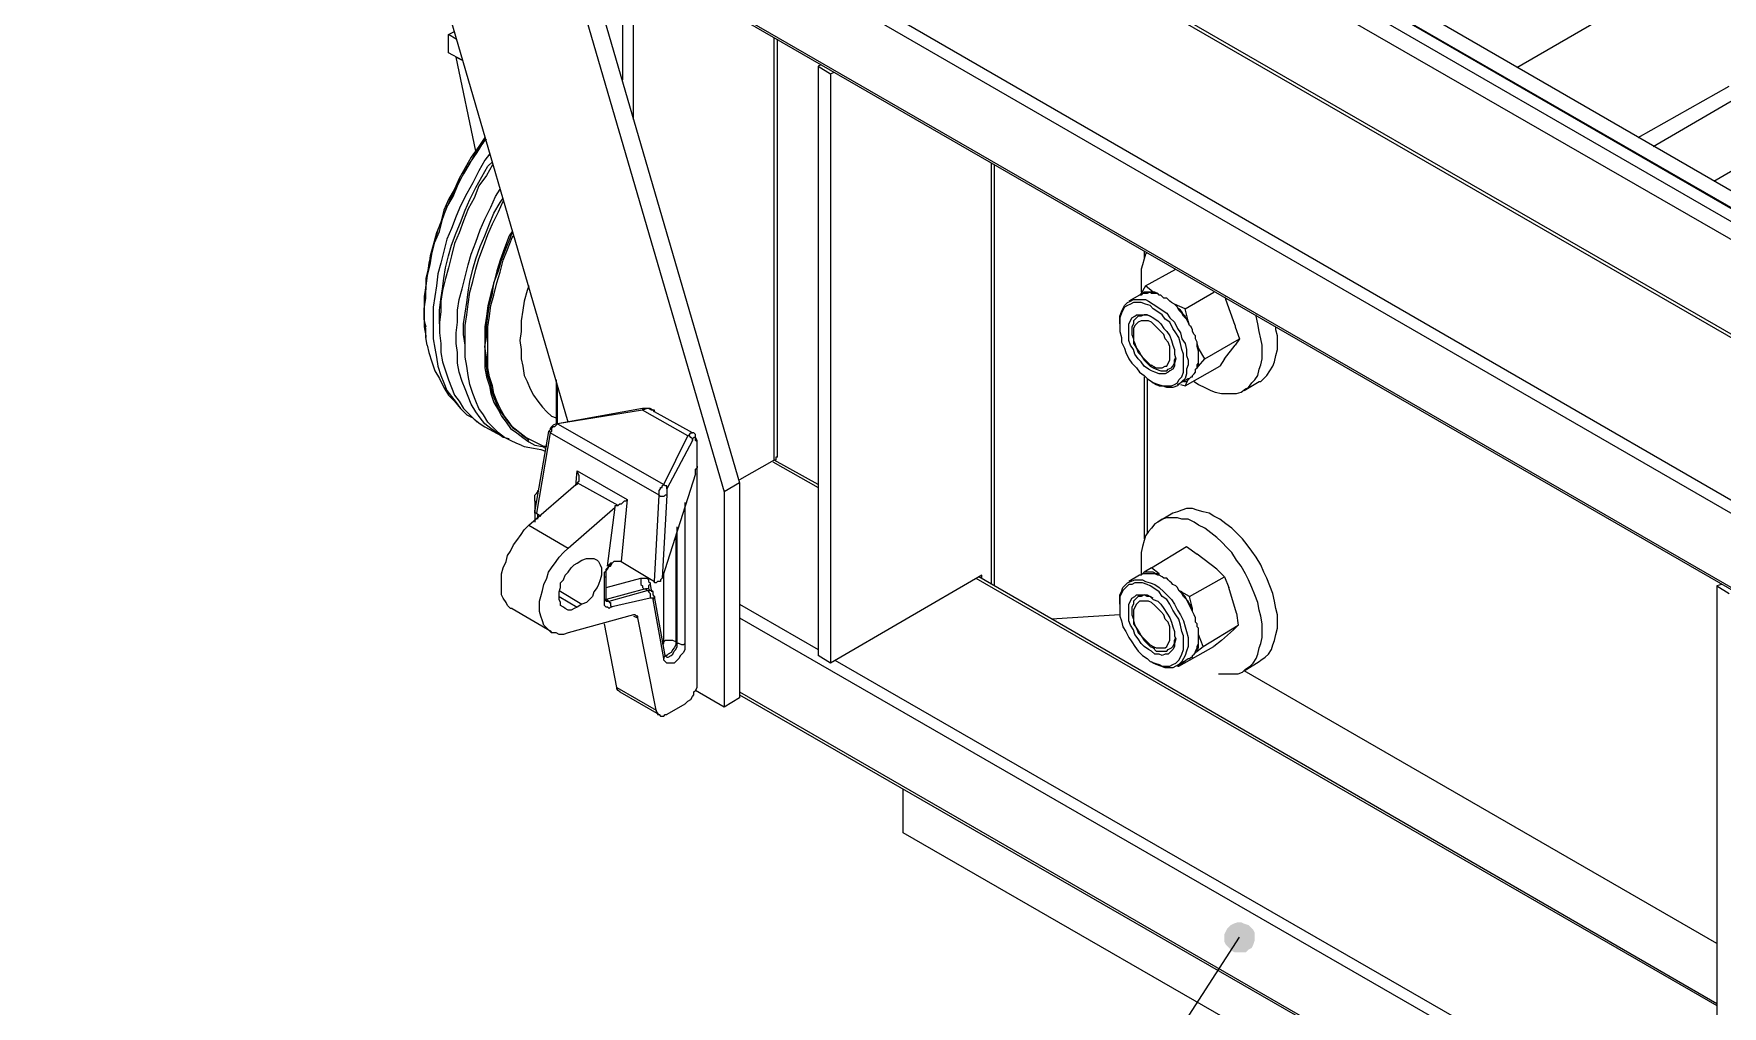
# Model space of a CAD drawing. Extents: x 3 to 592, y 5 to 207.
# Drawn here: x 474.67 to 513.98, y 80.63 to 103.28 of the extents above; entities that cross this region are included whole.
import ezdxf

# ---------------------------------------------------------------- set-up
doc = ezdxf.new("R2010")
doc.units = 0
doc.layers.get('0').update_dxf_attribs({"linetype": 'CONTINUOUS'})
picture_1 = doc.add_image_def('image5.jpg', size_in_pixel=(760, 1236))

msp = doc.modelspace()

# ---------------------------------------------------------------- hatches: boundary and pattern name
h = msp.add_hatch(color=7)
h.paths.add_polyline_path([(554.704237, 166.828611), (554.81007, 166.793333), (554.880626, 166.758056), (554.951181, 166.758056), (555.057015, 166.793333), (555.12757, 166.828611), (555.198126, 166.899167), (555.233404, 166.969722), (555.268681, 167.040278), (555.268681, 167.146111), (555.268681, 167.216667), (555.233404, 167.3225), (555.162848, 167.357778), (555.092293, 167.428333), (555.021737, 167.463611), (554.951181, 167.498889), (554.845348, 167.498889), (554.774793, 167.463611), (554.704237, 167.428333), (554.633681, 167.357778), (554.598404, 167.287222), (554.563126, 167.216667), (554.563126, 167.110833), (554.563126, 167.040278), (554.598404, 166.969722), (554.633681, 166.899167), (554.704237, 166.828611), (554.915904, 167.146111)])
h.paths.add_polyline_path([(507.961181, 190.641111), (508.031737, 190.570556), (508.102293, 190.570556), (508.172848, 190.535278), (508.278681, 190.535278), (508.349237, 190.570556), (508.419793, 190.641111), (508.490348, 190.676389), (508.525626, 190.782222), (508.560904, 190.852778), (508.560904, 190.923333), (508.525626, 191.029167), (508.490348, 191.099722), (508.419793, 191.170278), (508.349237, 191.205556), (508.278681, 191.240833), (508.208126, 191.276111), (508.102293, 191.240833), (508.031737, 191.205556), (507.961181, 191.170278), (507.890626, 191.099722), (507.855348, 191.029167), (507.855348, 190.958611), (507.855348, 190.852778), (507.855348, 190.782222), (507.890626, 190.711667), (507.961181, 190.641111), (508.208126, 190.888056)])
h.paths.add_polyline_path([(565.887293, 108.726111), (568.709515, 106.574167), (567.933404, 105.833333)])
h.paths.add_polyline_path([(565.887293, 111.618889), (568.356737, 114.158889), (569.027015, 113.276944)])
h.paths.add_polyline_path([(554.880626, 54.010278), (554.951181, 53.939722), (555.021737, 53.904444), (555.092293, 53.869167), (555.198126, 53.869167), (555.268681, 53.869167), (555.339237, 53.904444), (555.409793, 53.975), (555.480348, 54.045556), (555.515626, 54.116111), (555.515626, 54.186667), (555.515626, 54.2925), (555.480348, 54.363056), (555.44507, 54.433611), (555.374515, 54.504167), (555.303959, 54.539444), (555.233404, 54.574722), (555.12757, 54.574722), (555.057015, 54.574722), (554.986459, 54.539444), (554.915904, 54.468889), (554.845348, 54.398333), (554.81007, 54.327778), (554.81007, 54.257222), (554.81007, 54.151389), (554.845348, 54.080833), (554.880626, 54.010278), (555.162848, 54.221944)])
h.paths.add_polyline_path([(559.643126, 73.095556), (559.748959, 73.025), (559.819515, 73.025), (559.89007, 72.989722), (559.995904, 73.025), (560.066459, 73.060278), (560.137015, 73.095556), (560.172293, 73.166111), (560.20757, 73.271944), (560.242848, 73.3425), (560.242848, 73.413056), (560.20757, 73.518889), (560.172293, 73.589444), (560.101737, 73.66), (560.031181, 73.695278), (559.960626, 73.730556), (559.854793, 73.730556), (559.784237, 73.695278), (559.713681, 73.66), (559.643126, 73.624722), (559.57257, 73.554167), (559.537293, 73.483611), (559.537293, 73.377778), (559.537293, 73.307222), (559.537293, 73.201389), (559.607848, 73.130833), (559.643126, 73.095556), (559.89007, 73.377778)])
h.paths.add_polyline_path([(502.951737, 82.514722), (502.845904, 82.55), (502.775348, 82.585278), (502.704793, 82.585278), (502.598959, 82.55), (502.528404, 82.514722), (502.457848, 82.444167), (502.42257, 82.373611), (502.387293, 82.303056), (502.387293, 82.197222), (502.387293, 82.126667), (502.42257, 82.056111), (502.493126, 81.985556), (502.563681, 81.915), (502.634237, 81.879722), (502.704793, 81.879722), (502.810626, 81.879722), (502.881181, 81.879722), (502.951737, 81.950278), (503.022293, 81.985556), (503.05757, 82.056111), (503.092848, 82.161944), (503.092848, 82.2325), (503.092848, 82.338333), (503.05757, 82.408889), (502.987015, 82.479444), (502.951737, 82.514722), (502.74007, 82.2325)])
h.paths.add_polyline_path([(531.63257, 120.261944), (531.738404, 120.226667), (531.808959, 120.226667), (531.914793, 120.226667), (531.985348, 120.261944), (532.055904, 120.297222), (532.126459, 120.367778), (532.161737, 120.438333), (532.197015, 120.508889), (532.197015, 120.614722), (532.161737, 120.685278), (532.126459, 120.755833), (532.091181, 120.826389), (532.020626, 120.896944), (531.914793, 120.932222), (531.844237, 120.932222), (531.738404, 120.932222), (531.667848, 120.896944), (531.597293, 120.861667), (531.526737, 120.791111), (531.491459, 120.720556), (531.456181, 120.65), (531.456181, 120.544167), (531.491459, 120.473611), (531.526737, 120.403056), (531.562015, 120.3325), (531.63257, 120.261944), (531.808959, 120.579444)])
h.paths.add_polyline_path([(519.391181, 114.370556), (519.497015, 114.335278), (519.56757, 114.335278), (519.638126, 114.370556), (519.743959, 114.405833), (519.814515, 114.441111), (519.849793, 114.511667), (519.88507, 114.582222), (519.920348, 114.688056), (519.88507, 114.758611), (519.88507, 114.864444), (519.814515, 114.935), (519.779237, 114.970278), (519.673404, 115.040833), (519.602848, 115.040833), (519.532293, 115.040833), (519.426459, 115.040833), (519.355904, 115.005556), (519.285348, 114.970278), (519.25007, 114.899722), (519.214793, 114.793889), (519.179515, 114.723333), (519.179515, 114.6175), (519.214793, 114.546944), (519.25007, 114.476389), (519.320626, 114.405833), (519.391181, 114.370556), (519.532293, 114.688056)])
h.paths.add_polyline_path([(515.616459, 111.583611), (515.263681, 115.111389), (516.322015, 115.076111)])
h.paths.add_polyline_path([(537.912015, 92.921667), (537.98257, 92.886389), (538.088404, 92.851111), (538.158959, 92.851111), (538.229515, 92.886389), (538.30007, 92.921667), (538.370626, 92.992222), (538.441181, 93.062778), (538.441181, 93.168611), (538.441181, 93.239167), (538.441181, 93.309722), (538.405904, 93.415556), (538.370626, 93.486111), (538.30007, 93.521389), (538.194237, 93.556667), (538.123681, 93.591944), (538.053126, 93.556667), (537.947293, 93.556667), (537.876737, 93.521389), (537.806181, 93.450833), (537.770904, 93.380278), (537.735626, 93.274444), (537.735626, 93.203889), (537.770904, 93.133333), (537.806181, 93.0275), (537.841459, 92.956944), (537.912015, 92.921667), (538.088404, 93.203889)])
h.paths.add_polyline_path([(551.846737, 86.077778), (551.917293, 86.0425), (551.987848, 86.007222), (552.093681, 85.971944), (552.164237, 86.007222), (552.27007, 86.0425), (552.340626, 86.077778), (552.375904, 86.148333), (552.411181, 86.218889), (552.446459, 86.289444), (552.446459, 86.395278), (552.446459, 86.465833), (552.411181, 86.536389), (552.340626, 86.606944), (552.27007, 86.6775), (552.199515, 86.6775), (552.093681, 86.712778), (552.023126, 86.712778), (551.95257, 86.6775), (551.882015, 86.606944), (551.811459, 86.571667), (551.776181, 86.501111), (551.740904, 86.395278), (551.740904, 86.324722), (551.740904, 86.218889), (551.811459, 86.148333), (551.846737, 86.077778), (552.093681, 86.36)])
h.paths.add_polyline_path([(556.503404, 74.718333), (556.609237, 74.683056), (556.679793, 74.683056), (556.785626, 74.683056), (556.856181, 74.718333), (556.926737, 74.788889), (556.962015, 74.859444), (556.997293, 74.93), (557.03257, 75.000556), (557.03257, 75.106389), (556.997293, 75.176944), (556.962015, 75.2475), (556.891459, 75.318056), (556.820904, 75.353333), (556.750348, 75.388611), (556.679793, 75.388611), (556.573959, 75.388611), (556.503404, 75.353333), (556.432848, 75.318056), (556.362293, 75.2475), (556.327015, 75.176944), (556.327015, 75.071111), (556.327015, 75.000556), (556.327015, 74.894722), (556.39757, 74.824167), (556.432848, 74.788889), (556.503404, 74.718333), (556.679793, 75.035833)])
h.paths.add_polyline_path([(553.892848, 71.4375), (553.822293, 71.366944), (553.787015, 71.296389), (553.787015, 71.190556), (553.822293, 71.12), (553.85757, 71.049444), (553.892848, 70.978889), (553.963404, 70.908333), (554.033959, 70.873056), (554.139793, 70.873056), (554.210348, 70.873056), (554.280904, 70.873056), (554.386737, 70.943611), (554.422015, 70.978889), (554.49257, 71.049444), (554.49257, 71.155278), (554.527848, 71.225833), (554.49257, 71.331667), (554.457293, 71.402222), (554.422015, 71.472778), (554.351459, 71.508056), (554.280904, 71.543333), (554.17507, 71.578611), (554.104515, 71.578611), (553.998681, 71.543333), (553.928126, 71.508056), (553.892848, 71.4375), (554.139793, 71.225833)])
h.paths.add_polyline_path([(549.165626, 94.9325), (549.236181, 94.897222), (549.342015, 94.861944), (549.41257, 94.861944), (549.483126, 94.861944), (549.588959, 94.897222), (549.659515, 94.9325), (549.694793, 95.003056), (549.73007, 95.073611), (549.765348, 95.179444), (549.765348, 95.25), (549.73007, 95.355833), (549.694793, 95.426389), (549.624237, 95.461667), (549.553681, 95.532222), (549.483126, 95.5675), (549.377293, 95.5675), (549.306737, 95.532222), (549.236181, 95.532222), (549.165626, 95.461667), (549.09507, 95.391111), (549.059793, 95.320556), (549.059793, 95.25), (549.059793, 95.144167), (549.059793, 95.073611), (549.130348, 95.003056), (549.165626, 94.9325), (549.41257, 95.214722)])
h.paths.add_polyline_path([(541.510348, 62.653333), (539.993404, 59.443056), (539.076181, 60.078056)])
h.paths.add_polyline_path([(542.992015, 73.307222), (542.921459, 73.377778), (542.850904, 73.413056), (542.74507, 73.413056), (542.674515, 73.413056), (542.568681, 73.413056), (542.498126, 73.377778), (542.42757, 73.307222), (542.392293, 73.236667), (542.357015, 73.166111), (542.357015, 73.060278), (542.357015, 72.989722), (542.392293, 72.919167), (542.42757, 72.848611), (542.498126, 72.778056), (542.603959, 72.742778), (542.674515, 72.7075), (542.74507, 72.7075), (542.850904, 72.742778), (542.921459, 72.778056), (542.992015, 72.848611), (543.027293, 72.919167), (543.06257, 72.989722), (543.06257, 73.060278), (543.06257, 73.166111), (543.027293, 73.236667), (542.992015, 73.307222), (542.709793, 73.060278)])
h.paths.add_polyline_path([(545.073404, 66.463333), (545.002848, 66.428056), (544.897015, 66.428056), (544.826459, 66.392778), (544.755904, 66.322222), (544.720626, 66.251667), (544.685348, 66.181111), (544.685348, 66.075278), (544.685348, 66.004722), (544.720626, 65.934167), (544.755904, 65.863611), (544.826459, 65.793056), (544.897015, 65.757778), (545.002848, 65.7225), (545.073404, 65.7225), (545.179237, 65.757778), (545.249793, 65.793056), (545.320348, 65.863611), (545.355626, 65.934167), (545.390904, 66.004722), (545.390904, 66.075278), (545.390904, 66.181111), (545.355626, 66.251667), (545.320348, 66.322222), (545.249793, 66.392778), (545.179237, 66.428056), (545.073404, 66.463333), (545.038126, 66.075278)])
h.paths.add_polyline_path([(492.862293, 116.593056), (493.779515, 120.015), (494.767293, 119.556389)])
h.paths.add_polyline_path([(526.411459, 99.941944), (526.482015, 99.906667), (526.55257, 99.871389), (526.623126, 99.836111), (526.728959, 99.836111), (526.799515, 99.871389), (526.87007, 99.906667), (526.940626, 99.977222), (526.975904, 100.047778), (527.011181, 100.118333), (527.011181, 100.224167), (527.011181, 100.294722), (526.975904, 100.365278), (526.940626, 100.435833), (526.87007, 100.506389), (526.799515, 100.541667), (526.693681, 100.541667), (526.623126, 100.541667), (526.517293, 100.541667), (526.446737, 100.506389), (526.411459, 100.435833), (526.340904, 100.365278), (526.305626, 100.259444), (526.305626, 100.188889), (526.340904, 100.118333), (526.340904, 100.0125), (526.411459, 99.941944), (526.658404, 100.188889)])
h.paths.add_polyline_path([(527.646181, 106.574167), (527.716737, 106.538889), (527.787293, 106.503611), (527.857848, 106.468333), (527.963681, 106.503611), (528.034237, 106.503611), (528.104793, 106.574167), (528.175348, 106.609444), (528.210626, 106.715278), (528.245904, 106.785833), (528.245904, 106.856389), (528.210626, 106.962222), (528.175348, 107.032778), (528.14007, 107.103333), (528.069515, 107.138611), (527.998959, 107.173889), (527.893126, 107.209167), (527.82257, 107.173889), (527.716737, 107.173889), (527.646181, 107.103333), (527.610904, 107.068056), (527.540348, 106.962222), (527.540348, 106.891667), (527.540348, 106.821111), (527.540348, 106.715278), (527.575626, 106.644722), (527.646181, 106.574167), (527.893126, 106.821111)])

# ---------------------------------------------------------------- linework, layer by layer
at = {"color": 7}
for points in [[(523.800904, 90.734444), (488.875904, 110.878056)], [(488.875904, 110.8075), (523.730348, 90.699167)], [(485.842015, 109.431667), (490.745626, 92.604167)], [(486.194793, 109.643333), (491.098404, 92.815833)], [(486.582848, 108.373333), (520.273126, 88.9)], [(486.688681, 107.985278), (520.167293, 88.653056)], [(517.944793, 96.731667), (500.588126, 106.750556)], [(518.227015, 96.872778), (500.870348, 106.891667)], [(517.768404, 97.543056), (502.034515, 106.644722)], [(517.909515, 96.343611), (500.623404, 106.291944)], [(517.415626, 97.366667), (501.681737, 106.433056)], [(487.288404, 105.903889), (519.144237, 87.524167)], [(487.323681, 105.833333), (519.108959, 87.488889)], [(487.112015, 94.226944), (483.795904, 105.621667)], [(488.382015, 102.199722), (488.382015, 105.127778)], [(488.628959, 101.2825), (488.628959, 105.057222)], [(512.723681, 104.528056), (509.195904, 102.481944)], [(484.32507, 103.258056), (484.466181, 103.328611)], [(484.501459, 103.152222), (484.32507, 103.258056)], [(484.32507, 102.834722), (484.32507, 103.258056)], [(491.909793, 93.345), (491.909793, 103.1875)], [(491.980348, 93.415556), (491.980348, 103.152222)], [(484.64257, 102.658333), (484.32507, 102.834722)], [(484.501459, 102.728889), (484.64257, 102.658333)], [(484.96007, 100.541667), (484.501459, 102.728889)], [(493.003404, 102.5525), (492.932848, 102.517222)], [(492.932848, 102.517222), (493.21507, 102.340833)], [(492.932848, 102.517222), (492.932848, 88.794167)], [(493.21507, 102.340833), (493.285626, 102.376111)], [(493.21507, 102.340833), (493.21507, 88.617778)], [(512.018126, 100.859167), (514.134793, 102.058611)], [(512.370904, 100.6475), (514.48757, 101.882222)], [(517.309793, 101.882222), (513.782015, 99.836111)], [(485.171737, 100.859167), (485.030626, 100.6475), (484.854237, 100.400556), (484.713126, 100.153611), (484.572015, 99.906667), (484.466181, 99.659722), (484.32507, 99.412778), (484.219237, 99.165833), (484.148681, 98.883611), (484.042848, 98.636667), (483.972293, 98.354444), (483.901737, 98.1075), (483.866459, 97.860556), (483.795904, 97.578333), (483.795904, 97.331389), (483.760626, 97.084444), (483.760626, 96.8375), (483.760626, 96.731667)], [(483.831181, 96.026111), (483.795904, 96.2025), (483.795904, 96.414167), (483.760626, 96.625833), (483.760626, 96.872778), (483.795904, 97.119722), (483.795904, 97.366667), (483.831181, 97.613611), (483.901737, 97.895833), (483.937015, 98.142778), (484.00757, 98.425), (484.113404, 98.671944), (484.183959, 98.954167), (484.289793, 99.236389), (484.430904, 99.483333), (484.536737, 99.730278), (484.677848, 100.0125), (484.818959, 100.259444), (484.995348, 100.506389), (485.136459, 100.753333), (485.207015, 100.823889)], [(485.171737, 100.823889), (485.136459, 100.753333), (484.96007, 100.506389), (484.818959, 100.259444), (484.677848, 100.0125), (484.536737, 99.765556), (484.395626, 99.483333), (484.289793, 99.236389), (484.183959, 98.989444), (484.078126, 98.707222), (484.00757, 98.460278), (483.937015, 98.178056), (483.866459, 97.931111), (483.831181, 97.648889), (483.795904, 97.401944), (483.760626, 97.155), (483.760626, 96.908056), (483.760626, 96.696389), (483.760626, 96.449444), (483.795904, 96.237778), (483.795904, 96.2025)], [(485.27757, 100.471111), (485.171737, 100.33), (485.030626, 100.083056), (484.889515, 99.800833), (484.748404, 99.553889), (484.607293, 99.271667), (484.501459, 99.024722), (484.395626, 98.7425), (484.289793, 98.495556), (484.219237, 98.213333), (484.148681, 97.931111), (484.078126, 97.684167), (484.042848, 97.401944), (484.00757, 97.155), (483.972293, 96.908056), (483.972293, 96.661111), (483.972293, 96.414167), (483.972293, 96.167222), (484.00757, 95.955556), (484.042848, 95.743889), (484.078126, 95.532222), (484.148681, 95.320556), (484.219237, 95.144167), (484.289793, 94.967778), (484.395626, 94.826667), (484.501459, 94.685556), (484.607293, 94.544444), (484.748404, 94.403333), (484.889515, 94.332778)], [(484.113404, 96.52), (484.113404, 96.590556), (484.113404, 96.8375), (484.148681, 97.084444), (484.183959, 97.331389), (484.219237, 97.578333), (484.254515, 97.825278), (484.32507, 98.1075), (484.395626, 98.354444), (484.501459, 98.636667), (484.607293, 98.883611), (484.713126, 99.165833), (484.818959, 99.412778), (484.96007, 99.695), (485.101181, 99.941944), (485.242293, 100.188889), (485.348126, 100.294722)], [(496.954515, 100.259444), (496.954515, 90.452222)], [(485.348126, 100.224167), (485.207015, 99.977222), (485.030626, 99.730278), (484.924793, 99.448056), (484.783681, 99.201111), (484.677848, 98.918889), (484.572015, 98.636667), (484.466181, 98.389722), (484.395626, 98.1075), (484.32507, 97.825278), (484.254515, 97.578333), (484.183959, 97.296111), (484.148681, 97.049167), (484.148681, 96.802222), (484.113404, 96.555278), (484.113404, 96.308333), (484.148681, 96.061389), (484.148681, 95.849722), (484.183959, 95.638056), (484.254515, 95.426389), (484.32507, 95.214722), (484.395626, 95.038333), (484.466181, 94.861944), (484.572015, 94.720833), (484.677848, 94.544444), (484.783681, 94.438611), (484.924793, 94.2975), (485.065904, 94.191667), (485.171737, 94.121111)], [(497.02507, 100.224167), (497.02507, 90.416944)], [(485.453959, 93.98), (485.312848, 94.085833), (485.171737, 94.191667), (485.065904, 94.332778), (484.96007, 94.473889), (484.854237, 94.650278), (484.783681, 94.826667), (484.713126, 95.003056), (484.64257, 95.179444), (484.572015, 95.391111), (484.536737, 95.602778), (484.536737, 95.849722), (484.501459, 96.061389), (484.501459, 96.308333), (484.536737, 96.555278), (484.536737, 96.8375), (484.572015, 97.084444), (484.64257, 97.331389), (484.713126, 97.613611), (484.783681, 97.895833), (484.854237, 98.142778), (484.96007, 98.425), (485.065904, 98.707222), (485.171737, 98.954167), (485.312848, 99.236389), (485.418681, 99.483333), (485.524515, 99.659722)], [(484.713126, 96.026111), (484.677848, 96.273056), (484.677848, 96.52), (484.713126, 96.766944), (484.748404, 97.013889), (484.783681, 97.260833), (484.818959, 97.507778), (484.889515, 97.79), (484.96007, 98.036944), (485.065904, 98.319167), (485.171737, 98.566111), (485.27757, 98.848333), (485.383404, 99.095278), (485.524515, 99.342222), (485.59507, 99.448056)], [(486.018404, 93.697778), (485.91257, 93.733056), (485.771459, 93.803611), (485.630348, 93.874167), (485.489237, 93.98), (485.348126, 94.121111), (485.242293, 94.226944), (485.136459, 94.403333), (485.030626, 94.544444), (484.96007, 94.720833), (484.889515, 94.897222), (484.818959, 95.108889), (484.783681, 95.320556), (484.748404, 95.532222), (484.713126, 95.743889), (484.713126, 95.990833), (484.713126, 96.237778), (484.713126, 96.484722), (484.748404, 96.731667), (484.783681, 96.978611), (484.818959, 97.260833), (484.889515, 97.507778), (484.96007, 97.79), (485.030626, 98.036944), (485.136459, 98.319167), (485.242293, 98.601389), (485.348126, 98.848333), (485.489237, 99.130556), (485.59507, 99.3775)], [(485.806737, 98.671944), (485.736181, 98.566111), (485.630348, 98.283889), (485.524515, 98.001667), (485.453959, 97.754722), (485.383404, 97.4725), (485.312848, 97.225556), (485.242293, 96.943333), (485.207015, 96.696389), (485.171737, 96.449444), (485.171737, 96.2025), (485.171737, 95.955556), (485.171737, 95.708611), (485.171737, 95.496944), (485.207015, 95.285278), (485.27757, 95.073611), (485.312848, 94.897222), (485.383404, 94.685556), (485.489237, 94.509167), (485.559793, 94.368056), (485.665626, 94.226944), (485.771459, 94.085833), (485.91257, 93.98), (486.053681, 93.874167)], [(486.159515, 93.838889), (486.053681, 93.909444), (485.947848, 94.015278), (485.806737, 94.121111), (485.700904, 94.262222), (485.59507, 94.403333), (485.489237, 94.544444), (485.418681, 94.720833), (485.348126, 94.897222), (485.312848, 95.108889), (485.242293, 95.320556), (485.207015, 95.532222), (485.207015, 95.743889), (485.171737, 95.990833), (485.207015, 96.2025), (485.207015, 96.449444), (485.242293, 96.696389), (485.27757, 96.978611), (485.348126, 97.225556), (485.383404, 97.4725), (485.489237, 97.754722), (485.559793, 98.001667), (485.665626, 98.283889), (485.771459, 98.530833), (485.806737, 98.636667)], [(486.124237, 93.874167), (485.983126, 93.98), (485.842015, 94.085833), (485.736181, 94.226944), (485.630348, 94.368056), (485.524515, 94.544444), (485.453959, 94.720833), (485.383404, 94.897222), (485.348126, 95.073611), (485.27757, 95.285278), (485.242293, 95.496944), (485.242293, 95.708611), (485.242293, 95.955556), (485.242293, 96.2025), (485.242293, 96.449444), (485.27757, 96.696389), (485.312848, 96.943333), (485.383404, 97.190278), (485.453959, 97.4725), (485.524515, 97.719444), (485.59507, 98.001667), (485.700904, 98.248611), (485.806737, 98.530833), (485.842015, 98.566111)], [(500.588126, 98.178056), (500.552848, 98.142778), (500.51757, 98.036944), (500.482293, 97.895833), (500.447015, 97.79), (500.447015, 97.648889), (500.447015, 97.4725), (500.447015, 97.331389), (500.447015, 97.260833)], [(500.51757, 98.213333), (500.51757, 98.036944)], [(500.552848, 97.401944), (501.258404, 97.79)], [(486.194793, 97.401944), (486.159515, 97.296111), (486.088959, 97.049167), (486.053681, 96.8375), (486.018404, 96.590556), (486.018404, 96.343611), (485.983126, 96.131944), (486.018404, 95.920278), (486.018404, 95.708611), (486.053681, 95.532222), (486.088959, 95.320556), (486.159515, 95.179444), (486.23007, 95.003056), (486.300626, 94.861944), (486.406459, 94.720833), (486.512293, 94.579722), (486.618126, 94.473889), (486.723959, 94.368056), (486.829793, 94.332778)], [(499.953126, 96.52), (499.953126, 96.590556), (499.953126, 96.696389), (499.988404, 96.802222), (500.023681, 96.872778), (500.058959, 96.943333), (500.129515, 97.013889), (500.20007, 97.049167), (500.270626, 97.084444), (500.341181, 97.084444), (500.447015, 97.084444), (500.552848, 97.084444), (500.623404, 97.049167), (500.729237, 96.978611), (500.83507, 96.908056), (500.940904, 96.8375), (501.046737, 96.766944), (501.117293, 96.661111), (501.223126, 96.555278), (501.293681, 96.414167), (501.364237, 96.308333), (501.399515, 96.167222), (501.47007, 96.061389), (501.505348, 95.920278), (501.505348, 95.779167), (501.540626, 95.673333), (501.540626, 95.5675), (501.505348, 95.461667), (501.505348, 95.355833), (501.47007, 95.25), (501.399515, 95.179444), (501.364237, 95.144167), (501.293681, 95.073611), (501.187848, 95.038333), (501.117293, 95.038333), (501.046737, 95.038333), (500.940904, 95.073611), (500.83507, 95.108889), (500.729237, 95.144167)], [(500.411737, 97.190278), (500.164793, 97.049167)], [(500.83507, 97.225556), (500.764515, 97.225556), (500.693959, 97.225556), (500.658681, 97.260833), (500.588126, 97.225556), (500.552848, 97.225556), (500.482293, 97.225556), (500.447015, 97.190278), (500.411737, 97.190278)], [(500.447015, 97.225556), (500.411737, 97.190278)], [(500.552848, 97.401944), (500.447015, 97.225556)], [(500.764515, 97.260833), (500.693959, 97.260833), (500.658681, 97.260833), (500.623404, 97.260833), (500.588126, 97.260833), (500.552848, 97.260833), (500.51757, 97.260833), (500.482293, 97.225556), (500.447015, 97.225556)], [(500.764515, 97.260833), (500.729237, 97.260833), (500.552848, 97.401944)], [(500.83507, 97.225556), (500.764515, 97.260833)], [(501.15257, 97.013889), (501.117293, 97.049167), (501.082015, 97.084444), (501.046737, 97.119722), (500.976181, 97.119722), (500.940904, 97.155), (500.905626, 97.190278), (500.870348, 97.190278), (500.83507, 97.225556)], [(501.47007, 96.872778), (502.140348, 97.260833)], [(502.387293, 97.155), (502.42257, 97.084444)], [(502.634237, 96.484722), (502.42257, 97.084444)], [(483.760626, 96.731667), (483.760626, 96.590556), (483.795904, 96.449444)], [(500.729237, 96.661111), (500.658681, 96.696389), (500.588126, 96.731667), (500.51757, 96.731667), (500.447015, 96.696389), (500.376459, 96.696389), (500.341181, 96.661111), (500.270626, 96.590556), (500.270626, 96.52), (500.235348, 96.449444), (500.235348, 96.378889), (500.235348, 96.273056), (500.270626, 96.167222), (500.270626, 96.061389), (500.341181, 95.955556), (500.376459, 95.849722), (500.447015, 95.779167), (500.51757, 95.673333), (500.588126, 95.602778), (500.658681, 95.532222), (500.729237, 95.496944)], [(501.575904, 96.484722), (501.540626, 96.555278), (501.505348, 96.625833), (501.434793, 96.696389), (501.399515, 96.766944), (501.328959, 96.8375), (501.293681, 96.908056), (501.223126, 96.978611), (501.15257, 97.013889)], [(501.223126, 96.978611), (501.15257, 97.013889)], [(501.540626, 96.590556), (501.505348, 96.625833), (501.47007, 96.696389), (501.434793, 96.731667), (501.399515, 96.802222), (501.364237, 96.8375), (501.328959, 96.872778), (501.258404, 96.943333), (501.223126, 96.978611)], [(501.47007, 96.872778), (501.223126, 96.978611)], [(501.540626, 96.590556), (501.47007, 96.872778)], [(503.163404, 95.320556), (503.198681, 95.461667), (503.233959, 95.5675), (503.269237, 95.708611), (503.269237, 95.849722), (503.269237, 96.026111), (503.233959, 96.167222), (503.198681, 96.343611), (503.163404, 96.52), (503.128126, 96.696389), (503.128126, 96.731667)], [(499.953126, 96.52), (499.953126, 96.484722)], [(500.270626, 96.378889), (500.270626, 96.308333)], [(501.575904, 96.484722), (501.540626, 96.590556)], [(501.752293, 96.061389), (501.752293, 96.096667), (501.717015, 96.167222), (501.717015, 96.237778), (501.681737, 96.273056), (501.646459, 96.343611), (501.646459, 96.378889), (501.611181, 96.449444), (501.575904, 96.484722)], [(502.634237, 96.484722), (502.634237, 96.449444), (502.74007, 96.167222)], [(503.516181, 95.532222), (503.551459, 95.638056), (503.586737, 95.779167), (503.622015, 95.920278), (503.622015, 96.061389), (503.622015, 96.237778), (503.586737, 96.378889), (503.586737, 96.449444)], [(483.831181, 96.026111), (483.866459, 95.849722), (483.937015, 95.638056), (484.00757, 95.426389), (484.113404, 95.25), (484.219237, 95.038333), (484.32507, 94.861944), (484.466181, 94.720833), (484.607293, 94.544444), (484.713126, 94.438611)], [(501.752293, 95.496944), (501.752293, 95.5675), (501.78757, 95.602778), (501.78757, 95.673333), (501.78757, 95.743889), (501.78757, 95.814444), (501.78757, 95.885), (501.752293, 95.990833), (501.752293, 96.061389)], [(501.78757, 95.955556), (501.752293, 96.061389)], [(501.928681, 95.708611), (501.78757, 95.955556)], [(501.78757, 95.532222), (501.78757, 95.602778), (501.78757, 95.638056), (501.78757, 95.708611), (501.78757, 95.743889), (501.78757, 95.814444), (501.78757, 95.849722), (501.78757, 95.920278), (501.78757, 95.955556)], [(501.928681, 95.708611), (502.74007, 96.167222)], [(502.387293, 95.708611), (502.634237, 96.026111)], [(502.74007, 96.167222), (502.634237, 96.026111)], [(500.693959, 95.5675), (500.764515, 95.496944)], [(500.729237, 95.496944), (500.799793, 95.461667), (500.905626, 95.426389), (500.976181, 95.426389), (501.046737, 95.426389), (501.082015, 95.461667), (501.15257, 95.496944), (501.187848, 95.532222), (501.223126, 95.602778), (501.223126, 95.673333), (501.258404, 95.743889)], [(501.47007, 95.073611), (502.281459, 95.532222)], [(501.752293, 95.496944), (501.78757, 95.532222)], [(501.78757, 95.532222), (501.928681, 95.708611)], [(502.387293, 95.708611), (502.281459, 95.532222)], [(503.198681, 95.179444), (503.233959, 95.179444), (503.304515, 95.25), (503.37507, 95.320556), (503.445626, 95.426389), (503.516181, 95.532222)], [(486.829793, 95.214722), (486.829793, 94.191667)], [(500.51757, 95.285278), (500.51757, 91.510556)], [(500.588126, 95.25), (500.588126, 91.651667)], [(500.693959, 95.179444), (500.729237, 95.144167)], [(501.293681, 95.108889), (501.540626, 95.25)], [(501.434793, 95.179444), (501.47007, 95.179444), (501.505348, 95.179444), (501.540626, 95.214722)], [(501.47007, 95.073611), (501.540626, 95.214722)], [(501.540626, 95.25), (501.575904, 95.25)], [(501.540626, 95.214722), (501.575904, 95.25)], [(501.575904, 95.25), (501.611181, 95.285278), (501.646459, 95.285278), (501.646459, 95.320556), (501.681737, 95.355833), (501.717015, 95.391111), (501.717015, 95.426389), (501.717015, 95.461667), (501.752293, 95.496944)], [(501.681737, 95.179444), (501.78757, 95.108889), (501.928681, 95.038333), (502.069793, 94.967778), (502.175626, 94.9325), (502.316737, 94.897222), (502.42257, 94.897222), (502.563681, 94.897222), (502.669515, 94.897222), (502.775348, 94.9325), (502.881181, 95.003056), (502.951737, 95.038333), (503.022293, 95.144167), (503.092848, 95.214722), (503.163404, 95.320556)], [(502.845904, 94.967778), (503.198681, 95.179444)], [(486.86507, 94.191667), (486.86507, 95.038333)], [(501.364237, 95.108889), (501.47007, 95.073611)], [(484.889515, 94.332778), (484.995348, 94.226944)], [(488.840626, 94.544444), (486.86507, 94.191667)], [(488.840626, 94.509167), (486.86507, 94.191667)], [(489.122848, 94.473889), (489.122848, 94.509167), (489.052293, 94.509167), (488.981737, 94.544444), (488.911181, 94.544444), (488.840626, 94.544444)], [(489.122848, 94.473889), (489.08757, 94.509167), (489.017015, 94.544444), (488.946459, 94.544444), (488.840626, 94.509167)], [(488.840626, 94.544444), (488.840626, 94.509167)], [(489.898959, 93.909444), (488.840626, 94.509167)], [(490.004793, 93.98), (489.122848, 94.473889)], [(485.171737, 94.121111), (485.559793, 93.909444)], [(485.736181, 93.838889), (485.59507, 93.874167), (485.453959, 93.98)], [(486.653404, 94.015278), (486.335904, 92.180833)], [(486.688681, 93.98), (486.371181, 92.110278)], [(486.86507, 94.191667), (486.829793, 94.191667), (486.759237, 94.156389), (486.723959, 94.121111), (486.688681, 94.085833), (486.688681, 94.050556), (486.653404, 94.015278)], [(486.653404, 94.015278), (486.688681, 94.015278), (486.688681, 93.98)], [(486.86507, 94.191667), (486.829793, 94.156389), (486.794515, 94.121111), (486.759237, 94.121111), (486.723959, 94.085833), (486.723959, 94.050556), (486.723959, 94.015278), (486.688681, 93.98)], [(489.228681, 92.533611), (486.688681, 93.98)], [(486.86507, 94.191667), (489.334515, 92.780556)], [(489.898959, 93.909444), (489.934237, 93.944722), (489.969515, 93.98), (490.004793, 93.98)], [(490.110626, 93.768333), (490.110626, 93.803611), (490.075348, 93.874167), (490.075348, 93.909444), (490.075348, 93.944722), (490.04007, 93.98), (490.004793, 93.98)], [(486.018404, 93.697778), (486.088959, 93.6625), (486.300626, 93.627222), (486.477015, 93.591944), (486.582848, 93.556667)], [(486.053681, 93.874167), (486.194793, 93.768333), (486.335904, 93.697778), (486.512293, 93.6625), (486.582848, 93.627222)], [(486.618126, 93.6625), (486.54757, 93.6625), (486.406459, 93.733056), (486.265348, 93.803611), (486.124237, 93.874167)], [(486.159515, 93.838889), (486.194793, 93.803611)], [(489.334515, 92.780556), (489.898959, 93.909444)], [(490.004793, 93.803611), (489.40507, 92.674722)], [(490.004793, 93.803611), (490.004793, 93.838889), (489.969515, 93.874167), (489.934237, 93.909444), (489.898959, 93.909444)], [(490.110626, 93.768333), (490.075348, 93.803611), (490.075348, 93.838889), (490.075348, 93.874167), (490.04007, 93.874167), (490.004793, 93.838889), (490.004793, 93.803611)], [(490.110626, 93.203889), (490.110626, 93.768333)], [(490.110626, 93.168611), (490.110626, 93.768333)], [(490.075348, 93.0275), (490.075348, 93.098056), (490.075348, 93.133333), (490.110626, 93.168611)], [(490.110626, 93.203889), (490.110626, 93.168611)], [(490.110626, 88.053333), (490.110626, 93.168611)], [(491.909793, 93.345), (491.098404, 92.886389)], [(491.874515, 93.309722), (492.932848, 92.71)], [(491.980348, 93.415556), (491.94507, 93.415556), (491.94507, 93.380278), (491.94507, 93.345), (491.909793, 93.345)], [(492.932848, 92.780556), (491.909793, 93.345)], [(486.194793, 91.828056), (487.288404, 92.780556)], [(487.288404, 92.745278), (487.323681, 93.098056)], [(487.323681, 92.815833), (487.323681, 92.780556), (487.288404, 92.780556)], [(487.323681, 93.098056), (488.487848, 92.427778)], [(487.323681, 93.098056), (487.323681, 93.062778), (487.358959, 92.992222), (487.358959, 92.956944), (487.358959, 92.921667), (487.358959, 92.851111), (487.323681, 92.815833)], [(488.276181, 92.286667), (487.323681, 92.815833)], [(489.228681, 92.533611), (489.228681, 92.568889), (489.228681, 92.604167), (489.228681, 92.639444), (489.263959, 92.674722), (489.263959, 92.71), (489.299237, 92.71), (489.299237, 92.745278), (489.334515, 92.780556)], [(490.075348, 93.0275), (489.299237, 90.593333)], [(489.40507, 92.674722), (489.40507, 92.71), (489.40507, 92.745278), (489.369793, 92.745278), (489.334515, 92.780556)], [(491.098404, 92.815833), (490.745626, 92.604167)], [(491.098404, 92.815833), (491.098404, 87.806389)], [(486.335904, 92.3925), (486.335904, 92.427778), (486.335904, 92.498333), (486.335904, 92.533611), (486.371181, 92.568889), (486.406459, 92.604167), (486.406459, 92.639444)], [(486.335904, 92.3925), (486.335904, 91.898611)], [(486.371181, 92.357222), (486.335904, 92.3925)], [(488.487848, 92.427778), (488.45257, 92.3925), (488.417293, 92.3925), (488.382015, 92.357222), (488.346737, 92.321944), (488.311459, 92.321944), (488.276181, 92.286667)], [(488.487848, 92.427778), (488.346737, 90.981389)], [(489.122848, 90.522778), (489.228681, 92.533611)], [(489.40507, 92.533611), (489.369793, 92.533611), (489.334515, 92.498333), (489.299237, 92.498333), (489.263959, 92.498333), (489.228681, 92.533611)], [(489.40507, 92.533611), (489.299237, 90.593333)], [(489.40507, 92.674722), (489.40507, 92.639444), (489.40507, 92.604167), (489.40507, 92.568889), (489.40507, 92.533611)], [(490.745626, 92.604167), (490.745626, 87.594722)], [(486.371181, 92.110278), (486.335904, 92.110278), (486.335904, 92.145556), (486.335904, 92.180833)], [(486.371181, 92.110278), (486.477015, 92.039722)], [(486.406459, 91.969167), (486.406459, 92.075)], [(487.112015, 91.298889), (488.205626, 92.251389)], [(488.029237, 90.875556), (488.205626, 92.251389)], [(488.205626, 92.251389), (488.205626, 92.286667), (488.240904, 92.286667), (488.276181, 92.286667)], [(489.828404, 92.357222), (489.828404, 89.076389)], [(503.05757, 88.617778), (503.128126, 88.723611), (503.163404, 88.829444), (503.198681, 88.970556), (503.233959, 89.076389), (503.269237, 89.2175), (503.269237, 89.393889), (503.269237, 89.535), (503.233959, 89.711389), (503.198681, 89.8525), (503.163404, 90.028889), (503.092848, 90.205278), (503.022293, 90.381667), (502.951737, 90.558056), (502.881181, 90.699167), (502.775348, 90.875556), (502.669515, 91.016667), (502.563681, 91.193056), (502.457848, 91.298889), (502.316737, 91.44), (502.210904, 91.545833), (502.069793, 91.651667), (501.928681, 91.7575), (501.78757, 91.828056), (501.681737, 91.898611), (501.540626, 91.969167), (501.399515, 91.969167), (501.293681, 92.004444), (501.15257, 92.004444), (501.046737, 92.004444), (500.940904, 91.969167), (500.83507, 91.898611), (500.764515, 91.863333), (500.693959, 91.7575), (500.623404, 91.686944), (500.552848, 91.581111), (500.51757, 91.475278), (500.482293, 91.334167), (500.447015, 91.193056), (500.447015, 91.051944), (500.447015, 90.910833), (500.447015, 90.734444), (500.447015, 90.663889)], [(501.187848, 92.110278), (500.83507, 91.898611)], [(503.410348, 88.829444), (503.480904, 88.935278), (503.516181, 89.041111), (503.551459, 89.146944), (503.586737, 89.288056), (503.622015, 89.429167), (503.622015, 89.570278), (503.622015, 89.746667), (503.586737, 89.887778), (503.551459, 90.064167), (503.516181, 90.240556), (503.445626, 90.416944), (503.37507, 90.593333), (503.304515, 90.734444), (503.233959, 90.910833), (503.128126, 91.087222), (503.022293, 91.228333), (502.916459, 91.369444), (502.810626, 91.510556), (502.669515, 91.651667), (502.563681, 91.7575), (502.42257, 91.863333), (502.281459, 91.969167), (502.140348, 92.039722), (502.034515, 92.110278), (501.893404, 92.145556), (501.752293, 92.180833), (501.646459, 92.216111), (501.505348, 92.216111), (501.399515, 92.180833), (501.293681, 92.145556), (501.187848, 92.110278)], [(485.806737, 89.887778), (485.771459, 89.887778), (485.700904, 89.958333), (485.665626, 90.028889), (485.59507, 90.134722), (485.559793, 90.205278), (485.559793, 90.346389), (485.559793, 90.452222), (485.559793, 90.558056), (485.559793, 90.699167), (485.59507, 90.840278), (485.665626, 90.981389), (485.700904, 91.1225), (485.771459, 91.228333), (485.842015, 91.369444), (485.91257, 91.475278), (486.018404, 91.616389), (486.088959, 91.722222), (486.194793, 91.828056)], [(486.194793, 91.828056), (487.112015, 91.298889)], [(489.616737, 91.616389), (489.616737, 89.111667)], [(489.652015, 89.076389), (489.652015, 91.792778)], [(487.112015, 89.323333), (487.006181, 89.288056), (486.900348, 89.288056), (486.829793, 89.323333), (486.723959, 89.323333), (486.653404, 89.393889), (486.618126, 89.429167), (486.54757, 89.499722), (486.512293, 89.605556), (486.477015, 89.711389), (486.441737, 89.817222), (486.441737, 89.923056), (486.441737, 90.064167), (486.477015, 90.17), (486.512293, 90.311111), (486.54757, 90.452222), (486.618126, 90.593333), (486.653404, 90.734444), (486.723959, 90.840278), (486.829793, 90.981389), (486.900348, 91.087222), (487.006181, 91.193056), (487.112015, 91.298889)], [(500.693959, 90.840278), (501.505348, 91.334167)], [(501.505348, 91.334167), (501.752293, 91.157778)], [(487.323681, 89.923056), (487.253126, 89.887778), (487.18257, 89.8525), (487.112015, 89.8525), (487.041459, 89.887778), (487.006181, 89.923056), (486.935626, 89.958333), (486.935626, 90.028889), (486.900348, 90.099444), (486.900348, 90.17), (486.900348, 90.275833), (486.935626, 90.381667), (486.935626, 90.4875), (487.006181, 90.558056), (487.041459, 90.663889), (487.112015, 90.734444), (487.18257, 90.840278), (487.253126, 90.910833), (487.323681, 90.946111)], [(487.323681, 90.946111), (487.429515, 91.016667)], [(487.429515, 91.016667), (487.535348, 91.051944), (487.605904, 91.051944), (487.676459, 91.051944), (487.711737, 91.051944), (487.782293, 91.016667), (487.81757, 90.981389), (487.852848, 90.910833), (487.888126, 90.840278), (487.888126, 90.769722), (487.888126, 90.663889), (487.852848, 90.558056), (487.81757, 90.452222), (487.782293, 90.381667), (487.711737, 90.275833), (487.676459, 90.17), (487.605904, 90.099444), (487.535348, 90.028889), (487.429515, 89.993611)], [(487.958681, 90.593333), (487.958681, 90.628611), (487.958681, 90.699167), (487.958681, 90.734444), (487.993959, 90.769722), (487.993959, 90.805), (488.029237, 90.840278), (488.064515, 90.875556), (488.064515, 90.910833)], [(487.993959, 90.663889), (487.993959, 90.734444), (487.993959, 90.769722), (488.029237, 90.805), (488.064515, 90.875556), (488.099793, 90.875556)], [(488.346737, 90.981389), (488.311459, 90.981389), (488.276181, 90.981389), (488.240904, 90.981389), (488.205626, 90.981389), (488.170348, 90.981389), (488.13507, 90.946111), (488.099793, 90.946111), (488.064515, 90.910833), (488.029237, 90.875556)], [(488.064515, 90.910833), (488.099793, 90.910833), (488.099793, 90.875556)], [(488.099793, 90.875556), (488.13507, 90.946111)], [(488.346737, 90.981389), (489.122848, 90.522778)], [(500.693959, 90.840278), (500.51757, 90.734444)], [(500.870348, 90.663889), (500.870348, 90.699167), (500.693959, 90.840278)], [(502.210904, 90.805), (501.752293, 91.157778)], [(502.210904, 90.805), (502.387293, 90.628611)], [(487.958681, 90.593333), (487.958681, 90.628611), (487.993959, 90.628611), (487.993959, 90.663889)], [(487.958681, 90.064167), (487.958681, 90.593333)], [(487.993959, 90.099444), (487.993959, 90.663889)], [(487.993959, 90.381667), (488.805348, 90.593333)], [(488.805348, 90.593333), (488.840626, 90.593333), (488.875904, 90.593333), (488.911181, 90.593333), (488.946459, 90.593333), (488.981737, 90.558056), (488.981737, 90.522778), (489.017015, 90.4875), (489.017015, 90.452222)], [(488.805348, 90.593333), (488.805348, 90.558056), (488.805348, 90.522778), (488.805348, 90.4875), (488.805348, 90.452222), (488.840626, 90.416944), (488.840626, 90.381667), (488.875904, 90.346389), (488.911181, 90.346389)], [(489.017015, 90.452222), (488.981737, 90.416944), (488.981737, 90.381667), (488.981737, 90.346389)], [(489.017015, 90.452222), (489.052293, 90.275833)], [(489.299237, 90.593333), (489.263959, 90.558056), (489.263959, 90.522778), (489.228681, 90.522778), (489.193404, 90.522778), (489.158126, 90.4875), (489.122848, 90.4875), (489.122848, 90.522778)], [(489.334515, 89.111667), (489.334515, 90.734444)], [(496.742848, 90.663889), (493.21507, 88.617778)], [(496.601737, 90.593333), (513.85257, 80.645)], [(513.85257, 80.680278), (496.672293, 90.628611)], [(496.742848, 90.593333), (496.742848, 90.663889)], [(499.953126, 89.993611), (499.953126, 90.099444), (499.953126, 90.205278), (499.988404, 90.275833), (500.023681, 90.381667), (500.094237, 90.452222), (500.129515, 90.4875), (500.20007, 90.522778), (500.305904, 90.558056), (500.376459, 90.558056), (500.482293, 90.558056), (500.552848, 90.522778), (500.658681, 90.4875), (500.764515, 90.452222), (500.870348, 90.381667), (500.976181, 90.275833), (501.046737, 90.205278), (501.15257, 90.099444), (501.223126, 89.993611), (501.293681, 89.8525), (501.364237, 89.746667), (501.434793, 89.605556), (501.47007, 89.464444), (501.505348, 89.358611), (501.540626, 89.2175), (501.540626, 89.111667), (501.540626, 89.005833), (501.505348, 88.9), (501.47007, 88.794167), (501.434793, 88.723611), (501.399515, 88.653056), (501.328959, 88.5825), (501.258404, 88.547222), (501.187848, 88.511944), (501.082015, 88.511944), (501.011459, 88.511944), (500.905626, 88.547222), (500.799793, 88.5825), (500.729237, 88.617778)], [(500.411737, 90.663889), (500.164793, 90.522778)], [(500.482293, 90.699167), (500.447015, 90.663889), (500.411737, 90.663889)], [(500.51757, 90.734444), (500.482293, 90.699167)], [(500.940904, 90.628611), (500.870348, 90.663889), (500.83507, 90.663889), (500.764515, 90.699167), (500.693959, 90.699167), (500.658681, 90.699167), (500.588126, 90.699167), (500.552848, 90.699167), (500.482293, 90.699167)], [(500.870348, 90.663889), (500.83507, 90.699167), (500.799793, 90.699167), (500.729237, 90.734444), (500.693959, 90.734444), (500.658681, 90.734444), (500.623404, 90.734444), (500.588126, 90.734444), (500.51757, 90.734444)], [(500.940904, 90.628611), (500.870348, 90.663889)], [(501.293681, 90.381667), (501.258404, 90.416944), (501.187848, 90.452222), (501.15257, 90.4875), (501.117293, 90.522778), (501.082015, 90.558056), (501.046737, 90.593333), (500.976181, 90.593333), (500.940904, 90.628611)], [(501.575904, 90.17), (502.387293, 90.628611)], [(502.387293, 90.628611), (502.493126, 90.381667)], [(513.958404, 90.452222), (513.85257, 90.416944)], [(513.85257, 90.416944), (514.134793, 90.240556)], [(513.85257, 90.416944), (513.85257, 78.563611)], [(486.900348, 90.311111), (487.429515, 89.993611)], [(486.900348, 90.17), (487.323681, 89.923056)], [(487.993959, 90.099444), (487.958681, 90.099444), (487.958681, 90.064167)], [(488.099793, 89.923056), (488.064515, 89.887778), (488.029237, 89.923056), (487.993959, 89.923056), (487.958681, 89.958333), (487.958681, 89.993611), (487.958681, 90.028889), (487.958681, 90.064167)], [(488.911181, 90.346389), (487.993959, 90.099444)], [(487.993959, 90.064167), (487.993959, 90.099444)], [(487.993959, 90.099444), (488.064515, 90.064167)], [(487.993959, 90.064167), (488.029237, 90.064167), (488.064515, 90.064167)], [(488.064515, 90.064167), (488.946459, 90.311111)], [(488.064515, 90.064167), (488.064515, 90.028889), (488.099793, 90.028889), (488.099793, 89.993611), (488.099793, 89.958333), (488.13507, 89.923056), (488.099793, 89.923056)], [(489.017015, 90.134722), (488.099793, 89.923056)], [(488.911181, 90.346389), (488.946459, 90.311111)], [(488.981737, 90.346389), (488.946459, 90.346389), (488.911181, 90.346389)], [(488.981737, 90.346389), (488.946459, 90.346389)], [(488.946459, 90.311111), (488.981737, 90.311111), (488.981737, 90.275833), (489.017015, 90.240556), (489.017015, 90.205278), (489.017015, 90.17), (489.017015, 90.134722)], [(488.946459, 90.311111), (488.981737, 90.311111), (489.017015, 90.311111)], [(489.017015, 90.311111), (488.981737, 90.346389)], [(489.122848, 90.17), (489.08757, 90.205278), (489.08757, 90.275833), (489.052293, 90.311111), (489.017015, 90.311111)], [(489.08757, 90.099444), (489.08757, 90.134722), (489.052293, 90.134722), (489.017015, 90.134722)], [(489.122848, 90.17), (489.122848, 90.134722), (489.08757, 90.134722), (489.08757, 90.099444)], [(489.334515, 88.723611), (489.08757, 90.099444)], [(489.369793, 88.794167), (489.122848, 90.17)], [(500.729237, 90.134722), (500.658681, 90.17), (500.588126, 90.17), (500.51757, 90.205278), (500.447015, 90.17), (500.376459, 90.17), (500.341181, 90.134722), (500.270626, 90.064167), (500.270626, 89.993611), (500.235348, 89.923056), (500.235348, 89.817222), (500.235348, 89.746667), (500.270626, 89.640833), (500.270626, 89.535), (500.341181, 89.429167), (500.376459, 89.323333), (500.447015, 89.252778), (500.51757, 89.146944), (500.588126, 89.076389), (500.658681, 89.005833)], [(501.646459, 89.817222), (501.611181, 89.887778), (501.575904, 89.958333), (501.540626, 90.028889), (501.505348, 90.099444), (501.434793, 90.17), (501.399515, 90.240556), (501.328959, 90.311111), (501.293681, 90.381667)], [(501.328959, 90.311111), (501.293681, 90.381667)], [(501.646459, 89.887778), (501.611181, 89.958333), (501.575904, 89.993611), (501.540626, 90.064167), (501.505348, 90.099444), (501.47007, 90.17), (501.434793, 90.205278), (501.399515, 90.275833), (501.328959, 90.311111)], [(501.575904, 90.17), (501.328959, 90.311111)], [(501.646459, 89.887778), (501.575904, 90.17)], [(502.669515, 89.781944), (502.493126, 90.381667)], [(485.806737, 89.887778), (486.723959, 89.358611)], [(488.628959, 89.746667), (487.112015, 89.323333)], [(487.429515, 89.993611), (487.323681, 89.923056)], [(488.734793, 89.676111), (488.734793, 89.711389), (488.699515, 89.711389), (488.664237, 89.746667), (488.628959, 89.746667)], [(488.628959, 89.711389), (488.734793, 89.676111)], [(489.158126, 87.524167), (488.734793, 89.676111)], [(491.098404, 89.993611), (492.932848, 88.935278)], [(491.098404, 89.676111), (513.429237, 76.799722)], [(499.953126, 89.746667), (498.365626, 89.640833)], [(499.953126, 89.993611), (499.953126, 89.958333)], [(500.270626, 89.8525), (500.270626, 89.781944)], [(501.646459, 89.817222), (501.646459, 89.887778)], [(501.78757, 89.358611), (501.78757, 89.429167), (501.752293, 89.464444), (501.752293, 89.535), (501.717015, 89.570278), (501.717015, 89.640833), (501.717015, 89.676111), (501.681737, 89.746667), (501.646459, 89.817222)], [(502.669515, 89.781944), (502.704793, 89.499722)], [(488.240904, 88.053333), (487.958681, 89.535)], [(501.717015, 88.864722), (501.717015, 88.9), (501.752293, 88.970556), (501.752293, 89.005833), (501.78757, 89.076389), (501.78757, 89.146944), (501.78757, 89.2175), (501.78757, 89.288056), (501.78757, 89.358611)], [(501.752293, 88.9), (501.752293, 88.935278), (501.78757, 88.970556), (501.78757, 89.005833), (501.78757, 89.076389), (501.78757, 89.111667), (501.78757, 89.182222), (501.78757, 89.2175), (501.78757, 89.288056)], [(501.78757, 89.288056), (501.78757, 89.358611)], [(501.893404, 89.005833), (501.78757, 89.288056)], [(501.893404, 89.005833), (502.704793, 89.499722)], [(502.316737, 89.146944), (502.598959, 89.393889)], [(502.704793, 89.499722), (502.598959, 89.393889)], [(489.299237, 89.076389), (489.334515, 89.076389), (489.334515, 89.111667)], [(489.616737, 89.111667), (489.546181, 89.146944), (489.510904, 89.146944), (489.440348, 89.146944), (489.369793, 89.146944), (489.334515, 89.111667)], [(489.828404, 89.076389), (489.828404, 89.005833), (489.828404, 88.935278), (489.793126, 88.864722), (489.72257, 88.794167), (489.687293, 88.723611), (489.616737, 88.653056), (489.581459, 88.617778), (489.510904, 88.617778), (489.440348, 88.617778), (489.40507, 88.617778), (489.369793, 88.653056), (489.334515, 88.688333), (489.334515, 88.723611)], [(489.616737, 89.111667), (489.616737, 89.041111), (489.581459, 88.970556), (489.546181, 88.935278), (489.510904, 88.864722), (489.440348, 88.829444), (489.40507, 88.794167), (489.369793, 88.794167)], [(489.369793, 88.794167), (489.40507, 88.758889), (489.440348, 88.758889), (489.510904, 88.794167), (489.546181, 88.829444), (489.581459, 88.9), (489.616737, 88.935278), (489.652015, 89.005833), (489.652015, 89.076389)], [(489.616737, 89.111667), (489.652015, 89.076389)], [(489.828404, 89.076389), (489.793126, 89.041111), (489.757848, 89.041111), (489.687293, 89.076389), (489.652015, 89.076389)], [(500.658681, 89.005833), (500.729237, 88.970556), (500.799793, 88.9), (500.905626, 88.9), (500.976181, 88.9), (501.046737, 88.9), (501.082015, 88.935278), (501.15257, 88.970556), (501.187848, 89.005833), (501.223126, 89.076389), (501.223126, 89.146944), (501.258404, 89.2175)], [(500.693959, 89.005833), (500.764515, 88.970556)], [(501.328959, 88.547222), (502.140348, 89.005833)], [(501.540626, 88.723611), (501.575904, 88.723611), (501.611181, 88.758889), (501.646459, 88.758889), (501.646459, 88.794167), (501.681737, 88.829444), (501.717015, 88.864722)], [(501.717015, 88.864722), (501.752293, 88.9)], [(501.752293, 88.9), (501.893404, 89.005833)], [(502.316737, 89.146944), (502.140348, 89.005833)], [(503.198681, 88.653056), (503.233959, 88.688333), (503.339793, 88.758889), (503.410348, 88.829444)], [(489.369793, 88.794167), (489.334515, 88.758889), (489.334515, 88.723611)], [(493.21507, 88.617778), (492.932848, 88.794167)], [(493.320904, 88.688333), (513.464515, 77.081944)], [(500.693959, 88.653056), (500.729237, 88.617778)], [(501.293681, 88.547222), (501.540626, 88.723611)], [(501.293681, 88.547222), (501.328959, 88.547222)], [(501.328959, 88.547222), (501.434793, 88.653056)], [(501.434793, 88.653056), (501.47007, 88.653056)], [(502.246181, 88.370833), (502.352015, 88.370833), (502.457848, 88.370833), (502.598959, 88.370833), (502.704793, 88.370833), (502.810626, 88.406111), (502.881181, 88.476667), (502.987015, 88.547222), (503.05757, 88.617778)], [(502.845904, 88.441389), (503.198681, 88.653056)], [(513.85257, 82.091389), (502.845904, 88.441389)], [(488.240904, 88.053333), (489.158126, 87.524167)], [(488.311459, 87.9475), (488.276181, 87.982778), (488.240904, 88.018056), (488.240904, 88.053333)], [(489.828404, 87.665278), (489.863681, 87.700556), (489.898959, 87.735833), (489.969515, 87.771111), (490.004793, 87.841667), (490.04007, 87.876944), (490.04007, 87.9475), (490.075348, 87.982778), (490.110626, 88.053333)], [(488.311459, 87.9475), (489.228681, 87.418333)], [(489.828404, 87.665278), (489.40507, 87.418333)], [(490.745626, 87.594722), (490.075348, 87.982778)], [(491.098404, 87.806389), (490.745626, 87.594722)], [(491.098404, 87.9475), (512.723681, 75.459167)], [(491.098404, 87.876944), (512.723681, 75.423889)], [(489.158126, 87.524167), (489.158126, 87.488889), (489.193404, 87.453611), (489.193404, 87.418333), (489.228681, 87.418333), (489.263959, 87.383056), (489.334515, 87.383056), (489.369793, 87.418333), (489.40507, 87.418333)], [(494.908404, 84.666667), (494.908404, 85.689722)], [(505.068404, 78.810556), (494.908404, 84.666667)], [(495.860904, 71.578611), (502.74007, 82.2325)]]:
    msp.add_lwpolyline(points, dxfattribs=at)
for points in [[(500.693959, 95.179444), (500.799793, 95.108889), (500.870348, 95.073611), (500.976181, 95.073611), (501.082015, 95.073611), (501.15257, 95.073611), (501.223126, 95.108889), (501.293681, 95.144167), (501.328959, 95.214722), (501.399515, 95.285278), (501.434793, 95.391111), (501.434793, 95.461667), (501.434793, 95.5675), (501.434793, 95.708611), (501.434793, 95.814444), (501.399515, 95.920278), (501.364237, 96.061389), (501.328959, 96.2025), (501.258404, 96.308333), (501.187848, 96.414167), (501.117293, 96.555278), (501.011459, 96.625833), (500.940904, 96.731667), (500.83507, 96.802222), (500.729237, 96.872778), (500.658681, 96.943333), (500.552848, 96.978611), (500.447015, 97.013889), (500.376459, 97.013889), (500.270626, 97.013889), (500.20007, 96.978611), (500.129515, 96.943333), (500.058959, 96.908056), (500.023681, 96.8375), (499.988404, 96.766944), (499.953126, 96.661111), (499.953126, 96.555278), (499.953126, 96.449444), (499.953126, 96.343611), (499.988404, 96.2025), (499.988404, 96.096667), (500.058959, 95.955556), (500.094237, 95.849722), (500.164793, 95.708611), (500.235348, 95.602778), (500.341181, 95.496944), (500.411737, 95.391111), (500.51757, 95.320556), (500.588126, 95.25)], [(500.693959, 95.426389), (500.623404, 95.461667), (500.51757, 95.532222), (500.447015, 95.638056), (500.376459, 95.708611), (500.305904, 95.814444), (500.270626, 95.920278), (500.20007, 96.026111), (500.164793, 96.131944), (500.164793, 96.237778), (500.164793, 96.343611), (500.164793, 96.449444), (500.164793, 96.52), (500.20007, 96.590556), (500.235348, 96.661111), (500.305904, 96.696389), (500.341181, 96.731667), (500.411737, 96.731667), (500.482293, 96.731667), (500.588126, 96.731667), (500.658681, 96.696389), (500.729237, 96.661111), (500.83507, 96.590556), (500.905626, 96.52), (500.976181, 96.414167), (501.046737, 96.343611), (501.117293, 96.237778), (501.15257, 96.131944), (501.187848, 96.026111), (501.223126, 95.920278), (501.223126, 95.814444), (501.258404, 95.708611), (501.223126, 95.602778), (501.223126, 95.532222), (501.187848, 95.461667), (501.117293, 95.426389), (501.082015, 95.391111), (501.011459, 95.355833), (500.940904, 95.355833), (500.870348, 95.355833), (500.764515, 95.391111)], [(500.305904, 96.484722), (500.270626, 96.414167), (500.270626, 96.308333), (500.270626, 96.237778), (500.270626, 96.131944), (500.305904, 96.061389), (500.341181, 95.955556), (500.411737, 95.849722), (500.447015, 95.779167), (500.51757, 95.708611), (500.588126, 95.638056), (500.658681, 95.5675), (500.729237, 95.532222), (500.799793, 95.496944), (500.870348, 95.496944), (500.940904, 95.496944), (501.011459, 95.532222), (501.046737, 95.532222), (501.082015, 95.602778), (501.117293, 95.673333), (501.117293, 95.743889), (501.117293, 95.814444), (501.117293, 95.920278), (501.117293, 95.990833), (501.082015, 96.096667), (501.011459, 96.167222), (500.976181, 96.273056), (500.905626, 96.343611), (500.83507, 96.414167), (500.764515, 96.484722), (500.693959, 96.555278), (500.623404, 96.590556), (500.552848, 96.590556), (500.482293, 96.590556), (500.447015, 96.590556), (500.376459, 96.555278), (500.341181, 96.52)], [(500.588126, 88.723611), (500.658681, 88.653056), (500.764515, 88.617778), (500.870348, 88.5825), (500.940904, 88.547222), (501.046737, 88.547222), (501.117293, 88.547222), (501.187848, 88.5825), (501.258404, 88.617778), (501.328959, 88.688333), (501.364237, 88.758889), (501.399515, 88.829444), (501.434793, 88.935278), (501.434793, 89.005833), (501.434793, 89.146944), (501.434793, 89.252778), (501.399515, 89.358611), (501.364237, 89.499722), (501.328959, 89.640833), (501.258404, 89.746667), (501.187848, 89.8525), (501.117293, 89.993611), (501.046737, 90.099444), (500.940904, 90.17), (500.870348, 90.275833), (500.764515, 90.346389), (500.658681, 90.416944), (500.588126, 90.452222), (500.482293, 90.4875), (500.376459, 90.4875), (500.305904, 90.4875), (500.235348, 90.452222), (500.164793, 90.452222), (500.094237, 90.381667), (500.023681, 90.311111), (499.988404, 90.240556), (499.953126, 90.17), (499.953126, 90.064167), (499.953126, 89.958333), (499.953126, 89.8525), (499.953126, 89.711389), (499.988404, 89.605556), (500.023681, 89.464444), (500.094237, 89.358611), (500.164793, 89.2175), (500.235348, 89.111667), (500.305904, 89.005833), (500.376459, 88.9), (500.482293, 88.794167)], [(500.623404, 88.935278), (500.51757, 89.005833), (500.447015, 89.076389), (500.376459, 89.182222), (500.305904, 89.288056), (500.270626, 89.393889), (500.20007, 89.499722), (500.164793, 89.605556), (500.164793, 89.711389), (500.164793, 89.817222), (500.164793, 89.887778), (500.164793, 89.993611), (500.20007, 90.064167), (500.235348, 90.134722), (500.305904, 90.17), (500.341181, 90.205278), (500.411737, 90.205278), (500.482293, 90.205278), (500.588126, 90.205278), (500.658681, 90.17), (500.729237, 90.099444), (500.83507, 90.064167), (500.905626, 89.993611), (500.976181, 89.887778), (501.046737, 89.781944), (501.117293, 89.676111), (501.15257, 89.570278), (501.187848, 89.464444), (501.223126, 89.358611), (501.223126, 89.252778), (501.258404, 89.182222), (501.223126, 89.076389), (501.223126, 89.005833), (501.187848, 88.935278), (501.117293, 88.864722), (501.082015, 88.829444), (501.011459, 88.829444), (500.940904, 88.794167), (500.870348, 88.829444), (500.764515, 88.829444), (500.693959, 88.9)], [(500.341181, 89.993611), (500.305904, 89.923056), (500.270626, 89.8525), (500.270626, 89.781944), (500.270626, 89.711389), (500.270626, 89.605556), (500.305904, 89.499722), (500.341181, 89.429167), (500.411737, 89.323333), (500.447015, 89.252778), (500.51757, 89.182222), (500.588126, 89.111667), (500.658681, 89.041111), (500.729237, 89.005833), (500.799793, 88.970556), (500.870348, 88.970556), (500.940904, 88.970556), (501.011459, 88.970556), (501.046737, 89.005833), (501.082015, 89.076389), (501.117293, 89.146944), (501.117293, 89.2175), (501.117293, 89.288056), (501.117293, 89.393889), (501.117293, 89.464444), (501.082015, 89.570278), (501.011459, 89.640833), (500.976181, 89.746667), (500.905626, 89.817222), (500.83507, 89.887778), (500.764515, 89.958333), (500.693959, 90.028889), (500.623404, 90.064167), (500.552848, 90.064167), (500.482293, 90.064167), (500.411737, 90.064167), (500.376459, 90.028889)]]:
    msp.add_lwpolyline(points, close=True, dxfattribs=at)

# ---------------------------------------------------------------- pictures from other files: only their frames are drawn
image = msp.add_image(picture_1, insert=(462.612373, 26.904439), size_in_units=(110.2152, 179.750244))
image.dxf.flags = 7

doc.saveas('drawing.dxf')
